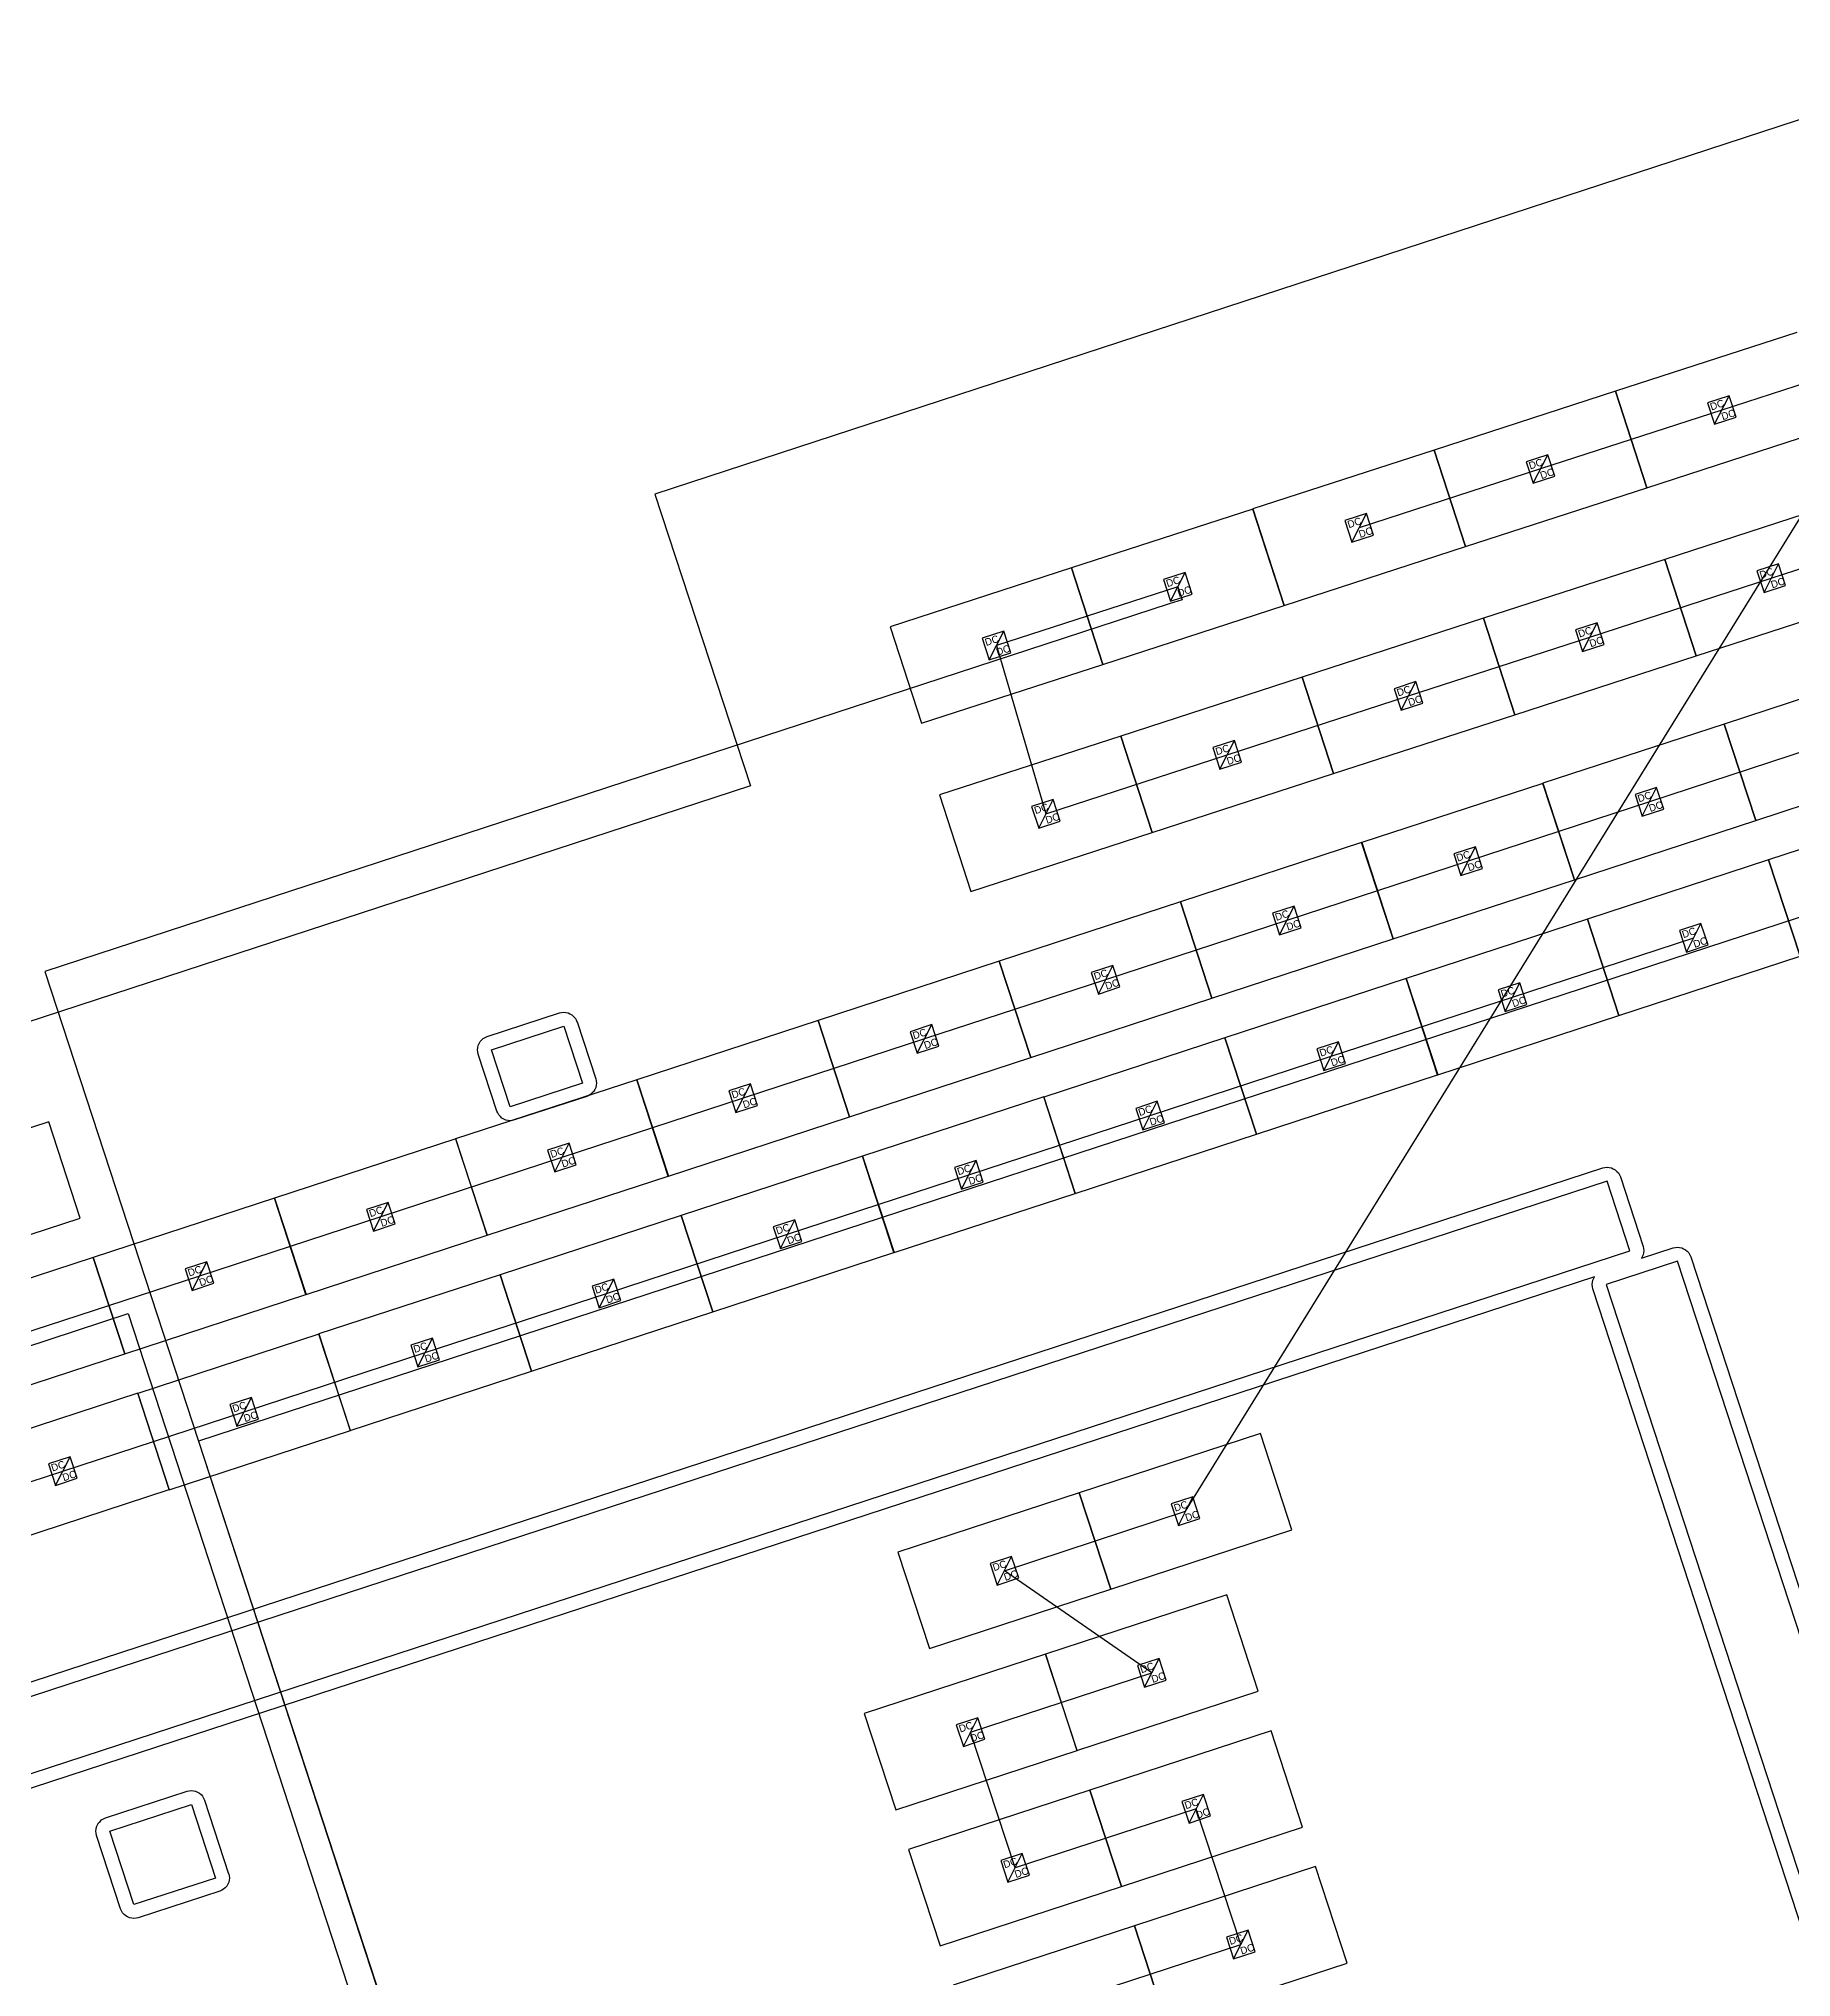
# Model space of a CAD drawing. Header units: feet. Extents: x -377 to 137, y -256 to 143.
# Drawn here: x -116 to -52.7, y -13.4 to 56.6 of the extents above; entities that cross this region are included whole.
import ezdxf

# ---------------------------------------------------------------- set-up
doc = ezdxf.new("R2010")
doc.units = ezdxf.units.FT
for name, color, linetype in [('Buildings', 7, 'CONTINUOUS'), ('Connections', 7, 'CONTINUOUS'), ('Modules', 7, 'CONTINUOUS'), ('Obstructions', 7, 'CONTINUOUS'), ('Setbacks', 7, 'CONTINUOUS'), ('Strings', 7, 'CONTINUOUS')]:
    doc.layers.add(name, color=color, linetype=linetype)

msp = doc.modelspace()

# ---------------------------------------------------------------- linework, layer by layer
at = {"layer": 'Buildings', "color": 252}
for p, q in [((-43.454, 56.559), (-93.718, 40.119)), ((-93.718, 40.119), (-90.272, 29.586)), ((-90.272, 29.586), (-117.094, 20.813))]:
    msp.add_line(p, q, dxfattribs=at)
at = {"layer": 'Connections', "color": 91}
for p, q in [((-74.838, 36.774), (-74.685, 36.306)), ((-75.153, 36.153), (-115.744, 22.877)), ((-74.685, 36.306), (-75.153, 36.153)), ((-49.985, 25.62), (-110.2, 5.925)), ((-115.744, 22.877), (-92.307, -48.779)), ((-135.705, 3.016), (-112.74, 10.527)), ((-112.74, 10.527), (-93.242, -49.085)), ((-110.2, 5.925), (-92.307, -48.779))]:
    msp.add_line(p, q, dxfattribs=at)
at = {"layer": 'Modules', "color": 254}
for p, q in [((-52.492, 45.959), (-59.038, 43.832)), ((-59.036, 43.83), (-65.583, 41.703)), ((-59.038, 43.832), (-57.907, 40.35)), ((-57.905, 40.348), (-59.036, 43.83)), ((-54.936, 43.671), (-55.716, 43.418)), ((-55.716, 43.418), (-55.463, 42.638)), ((-55.463, 42.638), (-54.936, 43.671)), ((-54.683, 42.891), (-54.936, 43.671)), ((-55.463, 42.638), (-54.683, 42.891)), ((-57.907, 40.35), (-51.361, 42.477)), ((-65.584, 41.708), (-72.13, 39.581)), ((-64.452, 38.226), (-65.584, 41.708)), ((-65.583, 41.703), (-64.451, 38.221)), ((-61.481, 41.542), (-62.261, 41.289)), ((-62.007, 40.509), (-61.481, 41.542)), ((-61.227, 40.762), (-61.481, 41.542)), ((-62.261, 41.289), (-62.007, 40.509)), ((-62.007, 40.509), (-61.227, 40.762)), ((-64.451, 38.221), (-57.905, 40.348)), ((-72.131, 39.578), (-78.677, 37.451)), ((-71, 36.097), (-72.131, 39.578)), ((-72.13, 39.581), (-70.999, 36.099)), ((-68.028, 39.42), (-68.808, 39.167)), ((-68.554, 38.387), (-68.028, 39.42)), ((-67.774, 38.64), (-68.028, 39.42)), ((-50.706, 39.885), (-57.253, 37.758)), ((-68.808, 39.167), (-68.554, 38.387)), ((-68.554, 38.387), (-67.774, 38.64)), ((-70.999, 36.099), (-64.452, 38.226)), ((-78.675, 37.453), (-85.221, 35.326)), ((-78.677, 37.451), (-77.546, 33.97)), ((-77.544, 33.971), (-78.675, 37.453)), ((-74.575, 37.291), (-75.355, 37.037)), ((-75.102, 36.257), (-74.575, 37.291)), ((-74.322, 36.511), (-74.575, 37.291)), ((-57.256, 37.76), (-63.803, 35.633)), ((-56.125, 34.278), (-57.256, 37.76)), ((-57.253, 37.758), (-56.121, 34.277)), ((-53.151, 37.598), (-53.931, 37.344)), ((-53.931, 37.344), (-53.677, 36.564)), ((-53.677, 36.564), (-53.151, 37.598)), ((-52.897, 36.818), (-53.151, 37.598)), ((-75.355, 37.037), (-75.102, 36.257)), ((-75.102, 36.257), (-74.322, 36.511)), ((-56.121, 34.277), (-49.575, 36.404)), ((-53.677, 36.564), (-52.897, 36.818)), ((-77.546, 33.97), (-71, 36.097)), ((-85.221, 35.326), (-84.09, 31.844)), ((-81.119, 35.165), (-81.899, 34.912)), ((-81.646, 34.132), (-81.119, 35.165)), ((-80.866, 34.385), (-81.119, 35.165)), ((-63.801, 35.634), (-70.347, 33.507)), ((-63.803, 35.633), (-62.672, 32.151)), ((-62.67, 32.152), (-63.801, 35.634)), ((-59.701, 35.472), (-60.481, 35.219)), ((-60.481, 35.219), (-60.227, 34.439)), ((-60.227, 34.439), (-59.701, 35.472)), ((-59.447, 34.692), (-59.701, 35.472)), ((-81.899, 34.912), (-81.646, 34.132)), ((-81.646, 34.132), (-80.866, 34.385)), ((-60.227, 34.439), (-59.447, 34.692)), ((-84.09, 31.844), (-77.544, 33.971)), ((-62.672, 32.151), (-56.125, 34.278)), ((-48.573, 33.956), (-55.115, 31.816)), ((-70.348, 33.508), (-76.894, 31.381)), ((-69.217, 30.027), (-70.348, 33.508)), ((-70.347, 33.507), (-69.216, 30.025)), ((-66.245, 33.347), (-67.025, 33.093)), ((-67.025, 33.093), (-66.772, 32.313)), ((-66.772, 32.313), (-66.245, 33.347)), ((-65.992, 32.566), (-66.245, 33.347)), ((-66.772, 32.313), (-65.992, 32.566)), ((-69.216, 30.025), (-62.67, 32.152)), ((-55.115, 31.815), (-61.657, 29.676)), ((-55.115, 31.816), (-53.977, 28.337)), ((-53.977, 28.336), (-55.115, 31.815)), ((-76.892, 31.383), (-83.439, 29.256)), ((-76.894, 31.381), (-75.763, 27.9)), ((-75.761, 27.901), (-76.892, 31.383)), ((-72.792, 31.221), (-73.572, 30.967)), ((-73.572, 30.967), (-73.319, 30.187)), ((-73.319, 30.187), (-72.792, 31.221)), ((-72.539, 30.441), (-72.792, 31.221)), ((-73.319, 30.187), (-72.539, 30.441)), ((-53.977, 28.337), (-47.435, 30.476)), ((-75.763, 27.9), (-69.217, 30.027)), ((-61.659, 29.675), (-68.201, 27.535)), ((-60.521, 26.196), (-61.659, 29.675)), ((-61.657, 29.676), (-60.519, 26.196)), ((-57.554, 29.523), (-58.334, 29.268)), ((-58.079, 28.489), (-57.554, 29.523)), ((-57.299, 28.744), (-57.554, 29.523)), ((-83.439, 29.256), (-82.308, 25.774)), ((-79.337, 29.095), (-80.117, 28.842)), ((-80.117, 28.842), (-79.863, 28.062)), ((-79.863, 28.062), (-79.337, 29.095)), ((-79.083, 28.315), (-79.337, 29.095)), ((-58.334, 29.268), (-58.079, 28.489)), ((-58.079, 28.489), (-57.299, 28.744)), ((-46.968, 29.051), (-53.511, 26.911)), ((-79.863, 28.062), (-79.083, 28.315)), ((-60.519, 26.196), (-53.977, 28.336)), ((-82.308, 25.774), (-75.761, 27.901)), ((-68.203, 27.535), (-74.745, 25.395)), ((-67.065, 24.056), (-68.203, 27.535)), ((-68.201, 27.535), (-67.063, 24.056)), ((-64.099, 27.383), (-64.878, 27.128)), ((-64.623, 26.348), (-64.099, 27.383)), ((-63.844, 26.603), (-64.099, 27.383)), ((-64.878, 27.128), (-64.623, 26.348)), ((-64.623, 26.348), (-63.844, 26.603)), ((-53.513, 26.911), (-60.055, 24.771)), ((-52.375, 23.431), (-53.513, 26.911)), ((-53.511, 26.911), (-52.373, 23.432)), ((-67.063, 24.056), (-60.521, 26.196)), ((-74.745, 25.395), (-81.287, 23.255)), ((-74.745, 25.395), (-73.607, 21.916)), ((-73.607, 21.916), (-74.745, 25.395)), ((-70.643, 25.243), (-71.423, 24.988)), ((-71.168, 24.208), (-70.643, 25.243)), ((-70.388, 24.463), (-70.643, 25.243)), ((-71.423, 24.988), (-71.168, 24.208)), ((-60.054, 24.767), (-66.596, 22.627)), ((-60.055, 24.771), (-58.917, 21.291)), ((-58.916, 21.287), (-60.054, 24.767)), ((-55.953, 24.618), (-56.732, 24.363)), ((-56.477, 23.584), (-55.953, 24.618)), ((-55.698, 23.839), (-55.953, 24.618)), ((-73.607, 21.916), (-67.065, 24.056)), ((-71.168, 24.208), (-70.388, 24.463)), ((-56.732, 24.363), (-56.477, 23.584)), ((-56.477, 23.584), (-55.698, 23.839)), ((-81.286, 23.255), (-87.828, 21.115)), ((-81.287, 23.255), (-80.149, 19.776)), ((-80.148, 19.775), (-81.286, 23.255)), ((-77.184, 23.103), (-77.964, 22.848)), ((-77.709, 22.068), (-77.184, 23.103)), ((-76.929, 22.323), (-77.184, 23.103)), ((-58.917, 21.291), (-52.375, 23.431)), ((-77.964, 22.848), (-77.709, 22.068)), ((-66.599, 22.63), (-73.141, 20.49)), ((-65.461, 19.151), (-66.599, 22.63)), ((-66.596, 22.627), (-65.458, 19.148)), ((-62.494, 22.474), (-63.274, 22.219)), ((-63.019, 21.44), (-62.494, 22.474)), ((-62.239, 21.695), (-62.494, 22.474)), ((-80.149, 19.776), (-73.607, 21.916)), ((-77.709, 22.068), (-76.929, 22.323)), ((-63.274, 22.219), (-63.019, 21.44)), ((-87.828, 21.114), (-94.37, 18.975)), ((-87.828, 21.115), (-86.69, 17.636)), ((-86.689, 17.635), (-87.828, 21.114)), ((-65.458, 19.148), (-58.916, 21.287)), ((-63.019, 21.44), (-62.239, 21.695)), ((-83.726, 20.962), (-84.505, 20.707)), ((-84.505, 20.707), (-84.25, 19.928)), ((-84.25, 19.928), (-83.726, 20.962)), ((-83.471, 20.183), (-83.726, 20.962)), ((-73.14, 20.486), (-79.682, 18.346)), ((-73.141, 20.49), (-72.003, 17.011)), ((-72.002, 17.007), (-73.14, 20.486)), ((-69.038, 20.338), (-69.818, 20.083)), ((-69.563, 19.303), (-69.038, 20.338)), ((-68.783, 19.558), (-69.038, 20.338)), ((-86.69, 17.636), (-80.148, 19.775)), ((-84.25, 19.928), (-83.471, 20.183)), ((-69.818, 20.083), (-69.563, 19.303)), ((-94.372, 18.974), (-100.914, 16.834)), ((-93.234, 15.495), (-94.372, 18.974)), ((-94.37, 18.975), (-93.232, 15.495)), ((-72.003, 17.011), (-65.461, 19.151)), ((-69.563, 19.303), (-68.783, 19.558)), ((-90.267, 18.822), (-91.047, 18.567)), ((-91.047, 18.567), (-90.792, 17.788)), ((-90.792, 17.788), (-90.267, 18.822)), ((-90.012, 18.043), (-90.267, 18.822)), ((-79.681, 18.35), (-86.224, 16.21)), ((-79.682, 18.346), (-78.544, 14.867)), ((-78.543, 14.87), (-79.681, 18.35)), ((-93.232, 15.495), (-86.689, 17.635)), ((-90.792, 17.788), (-90.012, 18.043)), ((-75.58, 18.194), (-76.359, 17.939)), ((-76.359, 17.939), (-76.104, 17.159)), ((-76.104, 17.159), (-75.58, 18.194)), ((-75.325, 17.414), (-75.58, 18.194)), ((-115.601, 17.459), (-122.143, 15.319)), ((-114.463, 13.979), (-115.601, 17.459)), ((-100.91, 16.838), (-107.453, 14.698)), ((-100.914, 16.834), (-99.776, 13.355)), ((-99.772, 13.358), (-100.91, 16.838)), ((-78.544, 14.867), (-72.002, 17.007)), ((-76.104, 17.159), (-75.325, 17.414)), ((-96.812, 16.682), (-97.591, 16.427)), ((-97.591, 16.427), (-97.336, 15.647)), ((-97.336, 15.647), (-96.812, 16.682)), ((-96.557, 15.902), (-96.812, 16.682)), ((-86.226, 16.21), (-92.768, 14.07)), ((-85.088, 12.73), (-86.226, 16.21)), ((-86.224, 16.21), (-85.085, 12.731)), ((-99.776, 13.355), (-93.234, 15.495)), ((-97.336, 15.647), (-96.557, 15.902)), ((-82.121, 16.057), (-82.901, 15.802)), ((-82.901, 15.802), (-82.646, 15.023)), ((-82.646, 15.023), (-82.121, 16.057)), ((-81.866, 15.278), (-82.121, 16.057)), ((-85.085, 12.731), (-78.543, 14.87)), ((-82.646, 15.023), (-81.866, 15.278)), ((-107.455, 14.694), (-113.997, 12.554)), ((-106.317, 11.215), (-107.455, 14.694)), ((-107.453, 14.698), (-106.314, 11.219)), ((-103.35, 14.545), (-104.13, 14.29)), ((-104.13, 14.29), (-103.875, 13.511)), ((-103.875, 13.511), (-103.35, 14.545)), ((-103.095, 13.766), (-103.35, 14.545)), ((-92.767, 14.069), (-99.309, 11.93)), ((-92.768, 14.07), (-91.63, 10.59)), ((-91.629, 10.59), (-92.767, 14.069)), ((-121.005, 11.839), (-114.463, 13.979)), ((-106.314, 11.219), (-99.772, 13.358)), ((-103.875, 13.511), (-103.095, 13.766)), ((-88.665, 13.917), (-89.445, 13.662)), ((-89.445, 13.662), (-89.19, 12.883)), ((-89.19, 12.883), (-88.665, 13.917)), ((-88.411, 13.138), (-88.665, 13.917)), ((-91.63, 10.59), (-85.088, 12.73)), ((-89.19, 12.883), (-88.411, 13.138)), ((-113.996, 12.557), (-120.538, 10.418)), ((-113.997, 12.554), (-112.859, 9.075)), ((-112.858, 9.078), (-113.996, 12.557)), ((-109.894, 12.402), (-110.674, 12.147)), ((-110.674, 12.147), (-110.419, 11.367)), ((-110.419, 11.367), (-109.894, 12.402)), ((-109.639, 11.622), (-109.894, 12.402)), ((-99.311, 11.933), (-105.854, 9.793)), ((-98.173, 8.453), (-99.311, 11.933)), ((-99.309, 11.93), (-98.171, 8.45)), ((-112.859, 9.075), (-106.317, 11.215)), ((-110.419, 11.367), (-109.639, 11.622)), ((-95.207, 11.777), (-95.986, 11.522)), ((-95.986, 11.522), (-95.731, 10.743)), ((-95.731, 10.743), (-95.207, 11.777)), ((-94.952, 10.997), (-95.207, 11.777)), ((-98.171, 8.45), (-91.629, 10.59)), ((-95.731, 10.743), (-94.952, 10.997)), ((-105.847, 9.789), (-112.389, 7.649)), ((-105.854, 9.793), (-104.716, 6.314)), ((-104.709, 6.31), (-105.847, 9.789)), ((-101.751, 9.641), (-102.531, 9.386)), ((-102.531, 9.386), (-102.276, 8.606)), ((-102.276, 8.606), (-101.751, 9.641)), ((-101.496, 8.861), (-101.751, 9.641)), ((-119.4, 6.938), (-112.858, 9.078)), ((-104.716, 6.314), (-98.173, 8.453)), ((-102.276, 8.606), (-101.496, 8.861)), ((-112.391, 7.652), (-118.934, 5.513)), ((-111.253, 4.173), (-112.391, 7.652)), ((-112.389, 7.649), (-111.251, 4.17)), ((-108.287, 7.497), (-109.066, 7.242)), ((-109.066, 7.242), (-108.811, 6.462)), ((-108.811, 6.462), (-108.287, 7.497)), ((-108.032, 6.717), (-108.287, 7.497)), ((-111.251, 4.17), (-104.709, 6.31)), ((-108.811, 6.462), (-108.032, 6.717)), ((-71.856, 6.202), (-78.398, 4.063)), ((-70.718, 2.723), (-71.856, 6.202)), ((-114.831, 5.36), (-115.611, 5.105)), ((-115.611, 5.105), (-115.356, 4.326)), ((-115.356, 4.326), (-114.831, 5.36)), ((-114.576, 4.581), (-114.831, 5.36)), ((-115.356, 4.326), (-114.576, 4.581)), ((-117.796, 2.033), (-111.253, 4.173)), ((-78.401, 4.055), (-84.943, 1.915)), ((-77.262, 0.576), (-78.401, 4.055)), ((-78.398, 4.063), (-77.26, 0.583)), ((-74.296, 3.91), (-75.076, 3.655)), ((-75.076, 3.655), (-74.821, 2.876)), ((-74.821, 2.876), (-74.296, 3.91)), ((-74.041, 3.131), (-74.296, 3.91)), ((-74.821, 2.876), (-74.041, 3.131)), ((-77.26, 0.583), (-70.718, 2.723)), ((-84.943, 1.915), (-83.805, -1.564)), ((-80.84, 1.763), (-81.62, 1.508)), ((-81.62, 1.508), (-81.365, 0.728)), ((-81.365, 0.728), (-80.84, 1.763)), ((-80.585, 0.983), (-80.84, 1.763)), ((-81.365, 0.728), (-80.585, 0.983)), ((-83.805, -1.564), (-77.262, 0.576)), ((-73.076, 0.37), (-79.618, -1.77)), ((-71.938, -3.109), (-73.076, 0.37)), ((-79.617, -1.77), (-86.159, -3.91)), ((-79.618, -1.77), (-78.48, -5.249)), ((-78.479, -5.25), (-79.617, -1.77)), ((-75.516, -1.922), (-76.295, -2.177)), ((-76.04, -2.957), (-75.516, -1.922)), ((-75.261, -2.702), (-75.516, -1.922)), ((-76.295, -2.177), (-76.04, -2.957)), ((-76.04, -2.957), (-75.261, -2.702)), ((-78.48, -5.249), (-71.938, -3.109)), ((-86.159, -3.91), (-85.021, -7.389)), ((-82.057, -4.063), (-82.837, -4.318)), ((-82.582, -5.097), (-82.057, -4.063)), ((-81.802, -4.842), (-82.057, -4.063)), ((-82.837, -4.318), (-82.582, -5.097)), ((-82.582, -5.097), (-81.802, -4.842)), ((-71.471, -4.539), (-78.013, -6.678)), ((-70.333, -8.018), (-71.471, -4.539)), ((-85.021, -7.389), (-78.479, -5.25)), ((-78.015, -6.675), (-84.558, -8.815)), ((-76.877, -10.155), (-78.015, -6.675)), ((-78.013, -6.678), (-76.875, -10.158)), ((-73.911, -6.831), (-74.69, -7.086)), ((-74.435, -7.866), (-73.911, -6.831)), ((-73.656, -7.611), (-73.911, -6.831)), ((-74.69, -7.086), (-74.435, -7.866)), ((-74.435, -7.866), (-73.656, -7.611)), ((-76.875, -10.158), (-70.333, -8.018)), ((-84.558, -8.815), (-83.42, -12.294)), ((-80.455, -8.968), (-81.235, -9.223)), ((-80.98, -10.002), (-80.455, -8.968)), ((-80.2, -9.747), (-80.455, -8.968)), ((-81.235, -9.223), (-80.98, -10.002)), ((-80.98, -10.002), (-80.2, -9.747)), ((-69.866, -9.44), (-76.408, -11.58)), ((-68.728, -12.919), (-69.866, -9.44)), ((-83.42, -12.294), (-76.877, -10.155)), ((-76.408, -11.58), (-82.95, -13.72)), ((-75.27, -15.059), (-76.408, -11.58)), ((-76.408, -11.58), (-75.27, -15.059)), ((-72.306, -11.732), (-73.086, -11.987)), ((-72.831, -12.767), (-72.306, -11.732)), ((-72.051, -12.512), (-72.306, -11.732)), ((-73.086, -11.987), (-72.831, -12.767)), ((-72.831, -12.767), (-72.051, -12.512)), ((-75.27, -15.059), (-68.728, -12.919))]:
    msp.add_line(p, q, dxfattribs=at)
at = {"layer": 'Obstructions', "color": 252}
for p, q in [((-99.618, 20.058), (-97.01, 20.909)), ((-97.01, 20.909), (-96.336, 18.849)), ((-98.944, 17.998), (-99.618, 20.058)), ((-96.336, 18.849), (-98.944, 17.998)), ((-59.343, 15.31), (-163.833, -18.867)), ((-58.523, 12.801), (-59.343, 15.31)), ((-163.013, -21.376), (-58.523, 12.801)), ((-56.801, 12.425), (-59.38, 11.581)), ((-35.771, -51.872), (-56.801, 12.425)), ((-59.38, 11.581), (-38.35, -52.716)), ((-113.398, -8.155), (-110.454, -7.191)), ((-110.454, -7.191), (-109.585, -9.85)), ((-112.529, -10.811), (-113.398, -8.155)), ((-109.585, -9.85), (-112.529, -10.811))]:
    msp.add_line(p, q, dxfattribs=at)
at = {"layer": 'Setbacks', "color": 2}
for p, q in [((-99.774, 20.536), (-97.166, 21.387)), ((-97.166, 21.387), (-97.165, 21.388)), ((-97.165, 21.388), (-97.088, 21.4)), ((-97.088, 21.4), (-97.011, 21.412)), ((-97.011, 21.412), (-97.011, 21.412)), ((-97.011, 21.412), (-97.011, 21.412)), ((-97.011, 21.412), (-97.01, 21.412)), ((-97.01, 21.412), (-97.01, 21.412)), ((-97.01, 21.412), (-96.933, 21.4)), ((-96.933, 21.4), (-96.856, 21.388)), ((-96.856, 21.388), (-96.855, 21.388)), ((-96.855, 21.388), (-96.855, 21.388)), ((-96.855, 21.388), (-96.855, 21.388)), ((-96.855, 21.388), (-96.854, 21.388)), ((-96.854, 21.388), (-96.785, 21.352)), ((-96.785, 21.352), (-96.715, 21.317)), ((-96.715, 21.317), (-96.715, 21.317)), ((-96.715, 21.317), (-96.715, 21.317)), ((-96.715, 21.317), (-96.714, 21.316)), ((-96.714, 21.316), (-96.714, 21.316)), ((-96.714, 21.316), (-96.659, 21.261)), ((-96.659, 21.261), (-96.604, 21.206)), ((-96.604, 21.206), (-96.603, 21.206)), ((-96.603, 21.206), (-96.603, 21.205)), ((-96.603, 21.205), (-96.603, 21.205)), ((-96.603, 21.205), (-96.603, 21.205)), ((-96.603, 21.205), (-96.567, 21.135)), ((-96.567, 21.135), (-96.532, 21.066)), ((-96.532, 21.066), (-96.531, 21.065)), ((-96.531, 21.065), (-95.857, 19.006)), ((-100.061, 20.283), (-100.026, 20.353)), ((-100.026, 20.353), (-100.025, 20.354)), ((-100.026, 20.353), (-100.026, 20.353)), ((-100.026, 20.353), (-100.026, 20.353)), ((-100.026, 20.353), (-100.026, 20.353)), ((-100.025, 20.354), (-99.97, 20.409)), ((-99.97, 20.409), (-99.915, 20.464)), ((-99.915, 20.464), (-99.915, 20.465)), ((-99.915, 20.465), (-99.915, 20.465)), ((-99.915, 20.465), (-99.914, 20.465)), ((-99.914, 20.465), (-99.845, 20.501)), ((-99.914, 20.465), (-99.914, 20.465)), ((-99.845, 20.501), (-99.775, 20.536)), ((-99.775, 20.536), (-99.775, 20.536)), ((-99.775, 20.536), (-99.774, 20.536)), ((-99.774, 20.536), (-99.774, 20.536)), ((-100.121, 20.058), (-100.109, 20.135)), ((-100.121, 20.057), (-100.121, 20.058)), ((-100.121, 20.057), (-100.121, 20.057)), ((-100.121, 20.056), (-100.121, 20.057)), ((-100.121, 20.057), (-100.121, 20.057)), ((-100.109, 19.979), (-100.121, 20.056)), ((-100.109, 20.135), (-100.097, 20.212)), ((-100.097, 19.902), (-100.109, 19.979)), ((-100.097, 20.213), (-100.061, 20.283)), ((-100.097, 20.212), (-100.097, 20.213)), ((-100.097, 20.213), (-100.097, 20.213)), ((-100.097, 20.213), (-100.097, 20.213)), ((-100.097, 20.212), (-100.097, 20.212)), ((-100.096, 19.901), (-100.097, 19.902)), ((-100.097, 19.902), (-100.097, 19.902)), ((-100.097, 19.902), (-100.097, 19.902)), ((-99.422, 17.842), (-100.096, 19.901)), ((-95.857, 19.006), (-95.857, 19.005)), ((-95.857, 19.005), (-95.857, 19.005)), ((-95.857, 19.005), (-95.857, 19.005)), ((-95.857, 19.005), (-95.845, 18.928)), ((-95.845, 18.928), (-95.833, 18.851)), ((-96.18, 18.371), (-98.788, 17.52)), ((-96.179, 18.371), (-96.18, 18.371)), ((-96.109, 18.407), (-96.179, 18.371)), ((-96.179, 18.371), (-96.179, 18.371)), ((-96.179, 18.371), (-96.179, 18.371)), ((-96.04, 18.442), (-96.109, 18.407)), ((-96.039, 18.442), (-96.04, 18.442)), ((-95.984, 18.498), (-96.039, 18.443)), ((-96.039, 18.443), (-96.039, 18.443)), ((-96.039, 18.443), (-96.039, 18.442)), ((-96.039, 18.442), (-96.039, 18.442)), ((-95.929, 18.553), (-95.984, 18.498)), ((-95.928, 18.554), (-95.929, 18.553)), ((-95.892, 18.624), (-95.928, 18.555)), ((-95.928, 18.555), (-95.928, 18.554)), ((-95.928, 18.554), (-95.928, 18.554)), ((-95.928, 18.554), (-95.928, 18.554)), ((-95.857, 18.694), (-95.892, 18.624)), ((-95.845, 18.772), (-95.857, 18.695)), ((-95.857, 18.695), (-95.857, 18.695)), ((-95.857, 18.695), (-95.857, 18.694)), ((-95.857, 18.694), (-95.857, 18.694)), ((-95.857, 18.694), (-95.857, 18.694)), ((-95.833, 18.849), (-95.845, 18.772)), ((-95.833, 18.851), (-95.832, 18.85)), ((-95.832, 18.85), (-95.833, 18.849)), ((-95.832, 18.85), (-95.832, 18.85)), ((-95.832, 18.85), (-95.832, 18.85)), ((-99.422, 17.841), (-99.422, 17.842)), ((-99.387, 17.772), (-99.422, 17.841)), ((-99.351, 17.702), (-99.387, 17.772)), ((-99.351, 17.701), (-99.351, 17.702)), ((-99.351, 17.702), (-99.351, 17.702)), ((-99.351, 17.702), (-99.351, 17.702)), ((-99.35, 17.701), (-99.351, 17.701)), ((-99.295, 17.646), (-99.35, 17.701)), ((-99.24, 17.591), (-99.295, 17.646)), ((-99.239, 17.591), (-99.24, 17.591)), ((-99.239, 17.59), (-99.239, 17.591)), ((-99.169, 17.555), (-99.239, 17.59)), ((-99.239, 17.59), (-99.239, 17.59)), ((-99.239, 17.59), (-99.239, 17.59)), ((-99.1, 17.519), (-99.169, 17.555)), ((-99.099, 17.519), (-99.1, 17.519)), ((-99.098, 17.519), (-99.099, 17.519)), ((-99.099, 17.519), (-99.099, 17.519)), ((-99.099, 17.519), (-99.099, 17.519)), ((-99.021, 17.507), (-99.098, 17.519)), ((-98.944, 17.495), (-99.021, 17.507)), ((-98.866, 17.507), (-98.943, 17.495)), ((-98.789, 17.52), (-98.866, 17.507)), ((-98.788, 17.52), (-98.789, 17.52)), ((-98.943, 17.495), (-98.944, 17.495)), ((-98.944, 17.495), (-98.944, 17.495)), ((-98.943, 17.495), (-98.943, 17.495)), ((-98.943, 17.495), (-98.943, 17.495)), ((-163.99, -18.389), (-59.499, 15.788)), ((-59.499, 15.788), (-59.498, 15.789)), ((-59.499, 15.788), (-59.499, 15.788)), ((-59.499, 15.788), (-59.499, 15.788)), ((-59.498, 15.789), (-59.422, 15.801)), ((-59.422, 15.801), (-59.344, 15.813)), ((-59.344, 15.813), (-59.344, 15.813)), ((-59.344, 15.813), (-59.343, 15.813)), ((-59.343, 15.813), (-59.343, 15.813)), ((-59.343, 15.813), (-59.343, 15.813)), ((-59.343, 15.813), (-59.266, 15.801)), ((-59.266, 15.801), (-59.188, 15.789)), ((-59.188, 15.789), (-59.188, 15.789)), ((-59.188, 15.789), (-59.188, 15.789)), ((-59.188, 15.789), (-59.188, 15.789)), ((-59.188, 15.789), (-59.187, 15.789)), ((-59.187, 15.789), (-59.117, 15.753)), ((-59.117, 15.753), (-59.048, 15.718)), ((-59.048, 15.718), (-59.048, 15.718)), ((-59.048, 15.718), (-59.047, 15.718)), ((-59.047, 15.718), (-59.047, 15.718)), ((-59.047, 15.718), (-59.047, 15.717)), ((-59.047, 15.717), (-58.991, 15.662)), ((-58.991, 15.662), (-58.936, 15.607)), ((-58.936, 15.607), (-58.936, 15.607)), ((-58.936, 15.607), (-58.936, 15.607)), ((-58.936, 15.607), (-58.936, 15.607)), ((-58.936, 15.607), (-58.936, 15.606)), ((-58.936, 15.606), (-58.9, 15.537)), ((-58.9, 15.537), (-58.864, 15.467)), ((-58.864, 15.467), (-58.864, 15.467)), ((-58.864, 15.467), (-58.864, 15.466)), ((-58.864, 15.466), (-58.864, 15.466)), ((-58.864, 15.466), (-58.044, 12.957)), ((-58.104, 12.528), (-56.958, 12.903)), ((-58.044, 12.646), (-58.079, 12.576)), ((-58.044, 12.957), (-58.044, 12.957)), ((-58.044, 12.957), (-58.044, 12.957)), ((-58.044, 12.957), (-58.044, 12.957)), ((-58.044, 12.957), (-58.044, 12.957)), ((-58.044, 12.957), (-58.032, 12.88)), ((-58.032, 12.724), (-58.044, 12.647)), ((-58.044, 12.647), (-58.044, 12.646)), ((-58.044, 12.646), (-58.044, 12.646)), ((-58.044, 12.646), (-58.044, 12.646)), ((-58.044, 12.646), (-58.044, 12.646)), ((-58.032, 12.88), (-58.019, 12.803)), ((-58.019, 12.801), (-58.032, 12.724)), ((-58.019, 12.803), (-58.019, 12.802)), ((-58.019, 12.802), (-58.019, 12.802)), ((-58.019, 12.802), (-58.019, 12.802)), ((-58.019, 12.802), (-58.019, 12.801)), ((-56.958, 12.903), (-56.958, 12.903)), ((-56.958, 12.903), (-56.957, 12.903)), ((-56.957, 12.903), (-56.872, 12.917)), ((-56.872, 12.917), (-56.803, 12.928)), ((-56.803, 12.928), (-56.802, 12.928)), ((-56.802, 12.928), (-56.802, 12.928)), ((-56.802, 12.928), (-56.802, 12.928)), ((-56.802, 12.928), (-56.734, 12.918)), ((-56.734, 12.918), (-56.647, 12.904)), ((-56.647, 12.904), (-56.647, 12.904)), ((-56.647, 12.904), (-56.647, 12.904)), ((-56.647, 12.904), (-56.646, 12.904)), ((-56.646, 12.904), (-56.585, 12.873)), ((-56.585, 12.873), (-56.507, 12.833)), ((-56.507, 12.833), (-56.506, 12.833)), ((-56.506, 12.833), (-56.506, 12.833)), ((-56.506, 12.833), (-56.506, 12.832)), ((-56.506, 12.832), (-56.451, 12.778)), ((-56.451, 12.778), (-56.395, 12.722)), ((-56.395, 12.722), (-56.395, 12.721)), ((-56.395, 12.721), (-56.395, 12.721)), ((-56.395, 12.721), (-56.394, 12.721)), ((-56.394, 12.721), (-56.358, 12.651)), ((-56.358, 12.651), (-56.323, 12.582)), ((-58.079, 12.576), (-58.104, 12.528)), ((-56.323, 12.582), (-56.323, 12.581)), ((-56.323, 12.581), (-56.323, 12.581)), ((-56.323, 12.581), (-56.323, 12.581)), ((-56.323, 12.581), (-35.292, -51.716)), ((-59.8, 11.854), (-162.857, -21.855)), ((-59.884, 11.581), (-59.871, 11.663)), ((-59.884, 11.58), (-59.884, 11.581)), ((-59.87, 11.495), (-59.884, 11.58)), ((-59.884, 11.58), (-59.884, 11.58)), ((-59.884, 11.58), (-59.884, 11.58)), ((-59.871, 11.663), (-59.86, 11.735)), ((-59.859, 11.425), (-59.87, 11.495)), ((-59.86, 11.735), (-59.859, 11.736)), ((-59.859, 11.736), (-59.825, 11.804)), ((-59.859, 11.736), (-59.859, 11.736)), ((-59.859, 11.736), (-59.859, 11.736)), ((-38.947, -52.511), (-59.859, 11.425)), ((-59.859, 11.425), (-59.859, 11.425)), ((-59.859, 11.425), (-59.859, 11.425)), ((-59.859, 11.425), (-59.859, 11.425)), ((-59.859, 11.425), (-59.859, 11.425)), ((-59.825, 11.804), (-59.8, 11.854)), ((-113.555, -7.677), (-110.611, -6.713)), ((-110.611, -6.713), (-110.611, -6.713)), ((-110.611, -6.713), (-110.611, -6.713)), ((-110.611, -6.713), (-110.61, -6.713)), ((-110.61, -6.713), (-110.533, -6.7)), ((-110.533, -6.7), (-110.456, -6.688)), ((-110.456, -6.688), (-110.456, -6.688)), ((-110.456, -6.688), (-110.455, -6.688)), ((-110.455, -6.688), (-110.455, -6.688)), ((-110.455, -6.688), (-110.455, -6.688)), ((-110.455, -6.688), (-110.377, -6.7)), ((-110.377, -6.7), (-110.3, -6.712)), ((-110.3, -6.712), (-110.3, -6.712)), ((-110.3, -6.712), (-110.3, -6.712)), ((-110.3, -6.712), (-110.3, -6.712)), ((-110.3, -6.712), (-110.299, -6.712)), ((-110.299, -6.712), (-110.23, -6.748)), ((-110.23, -6.748), (-110.16, -6.783)), ((-110.16, -6.783), (-110.16, -6.783)), ((-110.16, -6.783), (-110.159, -6.783)), ((-110.159, -6.783), (-110.159, -6.783)), ((-110.159, -6.783), (-110.159, -6.784)), ((-110.159, -6.784), (-110.104, -6.839)), ((-110.104, -6.839), (-110.048, -6.894)), ((-110.048, -6.894), (-110.048, -6.894)), ((-110.048, -6.894), (-110.048, -6.895)), ((-110.048, -6.895), (-110.048, -6.895)), ((-110.048, -6.895), (-110.048, -6.895)), ((-110.048, -6.895), (-110.012, -6.964)), ((-110.012, -6.964), (-109.976, -7.034)), ((-113.627, -7.714), (-113.555, -7.677)), ((-113.555, -7.677), (-113.555, -7.677)), ((-109.976, -7.034), (-109.976, -7.035)), ((-109.976, -7.035), (-109.976, -7.035)), ((-109.976, -7.035), (-109.976, -7.035)), ((-109.976, -7.035), (-109.107, -9.694)), ((-113.902, -8.156), (-113.89, -8.082)), ((-113.902, -8.157), (-113.902, -8.156)), ((-113.889, -8.237), (-113.902, -8.157)), ((-113.902, -8.157), (-113.902, -8.157)), ((-113.902, -8.157), (-113.902, -8.157)), ((-113.89, -8.082), (-113.877, -8.001)), ((-113.877, -8.312), (-113.889, -8.237)), ((-113.877, -8), (-113.843, -7.933)), ((-113.877, -8.001), (-113.877, -8)), ((-113.877, -8.001), (-113.877, -8.001)), ((-113.877, -8.001), (-113.877, -8.001)), ((-113.877, -8.312), (-113.877, -8.312)), ((-113.877, -8.312), (-113.877, -8.312)), ((-113.877, -8.312), (-113.877, -8.312)), ((-113.007, -10.967), (-113.877, -8.312)), ((-113.877, -8.312), (-113.877, -8.312)), ((-113.843, -7.933), (-113.806, -7.861)), ((-113.806, -7.86), (-113.751, -7.806)), ((-113.806, -7.861), (-113.806, -7.86)), ((-113.806, -7.861), (-113.806, -7.861)), ((-113.806, -7.861), (-113.806, -7.861)), ((-113.751, -7.806), (-113.695, -7.749)), ((-113.695, -7.749), (-113.627, -7.714)), ((-113.695, -7.749), (-113.695, -7.749)), ((-113.695, -7.749), (-113.695, -7.749)), ((-113.695, -7.749), (-113.695, -7.749)), ((-109.107, -9.694), (-109.107, -9.694)), ((-109.107, -9.694), (-109.106, -9.694)), ((-109.106, -9.694), (-109.106, -9.694)), ((-109.106, -9.694), (-109.094, -9.772)), ((-109.094, -9.772), (-109.082, -9.849)), ((-109.429, -10.328), (-112.373, -11.289)), ((-109.428, -10.328), (-109.429, -10.328)), ((-109.429, -10.328), (-109.429, -10.328)), ((-109.359, -10.293), (-109.428, -10.328)), ((-109.428, -10.328), (-109.428, -10.328)), ((-109.289, -10.257), (-109.359, -10.293)), ((-109.288, -10.257), (-109.289, -10.257)), ((-109.289, -10.257), (-109.289, -10.257)), ((-109.233, -10.201), (-109.288, -10.256)), ((-109.288, -10.256), (-109.288, -10.257)), ((-109.288, -10.257), (-109.288, -10.257)), ((-109.178, -10.146), (-109.233, -10.201)), ((-109.177, -10.145), (-109.178, -10.146)), ((-109.142, -10.075), (-109.177, -10.145)), ((-109.177, -10.145), (-109.177, -10.145)), ((-109.177, -10.145), (-109.177, -10.145)), ((-109.177, -10.145), (-109.177, -10.145)), ((-109.106, -10.005), (-109.142, -10.075)), ((-109.094, -9.927), (-109.106, -10.004)), ((-109.106, -10.004), (-109.106, -10.005)), ((-109.106, -10.005), (-109.106, -10.005)), ((-109.106, -10.005), (-109.106, -10.005)), ((-109.106, -10.005), (-109.106, -10.005)), ((-109.082, -9.85), (-109.094, -9.927)), ((-109.082, -9.849), (-109.082, -9.849)), ((-109.082, -9.849), (-109.082, -9.849)), ((-109.082, -9.849), (-109.082, -9.849)), ((-109.082, -9.849), (-109.082, -9.85)), ((-113.007, -10.968), (-113.007, -10.967)), ((-112.971, -11.037), (-113.007, -10.968)), ((-112.936, -11.106), (-112.971, -11.037)), ((-112.936, -11.107), (-112.936, -11.106)), ((-112.935, -11.107), (-112.936, -11.107)), ((-112.935, -11.108), (-112.935, -11.107)), ((-112.935, -11.107), (-112.935, -11.107)), ((-112.88, -11.163), (-112.935, -11.108)), ((-112.825, -11.218), (-112.88, -11.163)), ((-112.824, -11.218), (-112.825, -11.218)), ((-112.823, -11.219), (-112.824, -11.218)), ((-112.824, -11.218), (-112.824, -11.218)), ((-112.824, -11.218), (-112.824, -11.218)), ((-112.754, -11.254), (-112.823, -11.219)), ((-112.684, -11.289), (-112.754, -11.254)), ((-112.683, -11.29), (-112.684, -11.289)), ((-112.684, -11.289), (-112.684, -11.289)), ((-112.684, -11.289), (-112.684, -11.289)), ((-112.606, -11.302), (-112.683, -11.29)), ((-112.683, -11.29), (-112.683, -11.29)), ((-112.529, -11.314), (-112.606, -11.302)), ((-112.528, -11.314), (-112.529, -11.314)), ((-112.527, -11.314), (-112.528, -11.314)), ((-112.528, -11.314), (-112.528, -11.314)), ((-112.528, -11.314), (-112.528, -11.314)), ((-112.45, -11.301), (-112.527, -11.314)), ((-112.373, -11.289), (-112.45, -11.301)), ((-112.373, -11.289), (-112.373, -11.289))]:
    msp.add_line(p, q, dxfattribs=at)
at = {"layer": 'Strings', "color": 11}
for p, q in [((-74.558, 3.393), (-48.652, 45.28)), ((-48.652, 45.28), (-55.199, 43.155)), ((-55.199, 43.155), (-61.744, 41.025)), ((-61.744, 41.025), (-68.291, 38.903)), ((-53.414, 37.081), (-46.867, 39.207)), ((-74.838, 36.774), (-81.383, 34.649)), ((-59.964, 34.955), (-53.414, 37.081)), ((-81.383, 34.649), (-79.6, 28.579)), ((-66.508, 32.83), (-59.964, 34.955)), ((-73.056, 30.704), (-66.508, 32.83)), ((-51.275, 31.146), (-57.817, 29.006)), ((-79.6, 28.579), (-73.056, 30.704)), ((-57.817, 29.006), (-64.361, 26.866)), ((-64.361, 26.866), (-70.905, 24.725)), ((-70.905, 24.725), (-77.447, 22.585)), ((-62.756, 21.957), (-56.215, 24.101)), ((-77.447, 22.585), (-83.988, 20.445)), ((-69.301, 19.821), (-62.756, 21.957)), ((-83.988, 20.445), (-90.53, 18.305)), ((-75.842, 17.677), (-69.301, 19.821)), ((-90.53, 18.305), (-97.074, 16.165)), ((-82.383, 15.54), (-75.842, 17.677)), ((-97.074, 16.165), (-103.612, 14.028)), ((-88.928, 13.4), (-82.383, 15.54)), ((-103.612, 14.028), (-110.157, 11.884)), ((-95.469, 11.26), (-88.928, 13.4)), ((-110.157, 11.884), (-116.698, 9.748)), ((-102.014, 9.123), (-95.469, 11.26)), ((-108.549, 6.979), (-102.014, 9.123)), ((-115.093, 4.843), (-108.549, 6.979)), ((-121.635, 2.703), (-115.093, 4.843)), ((-81.103, 1.245), (-74.558, 3.393)), ((-75.778, -2.44), (-81.103, 1.245)), ((-82.319, -4.58), (-75.778, -2.44)), ((-80.717, -9.485), (-82.319, -4.58)), ((-74.173, -7.348), (-80.717, -9.485)), ((-72.568, -12.25), (-74.173, -7.348)), ((-79.11, -14.39), (-72.568, -12.25))]:
    msp.add_line(p, q, dxfattribs=at)

# ---------------------------------------------------------------- texts
at = {"layer": 'Modules'}
for rotation, p in [(17.99985, (-55.573, 43.137)), (17.99985, (-55.166, 42.786)), (17.99985, (-62.117, 41.007)), (17.99985, (-61.71, 40.657)), (17.99985, (-68.665, 38.885)), (17.99985, (-68.258, 38.535)), (17.99985, (-75.212, 36.756)), (17.99985, (-53.787, 37.063)), (17.99985, (-53.38, 36.712)), (17.99985, (-74.805, 36.406)), (17.99985, (-81.756, 34.631)), (17.99985, (-60.338, 34.937)), (17.99985, (-81.349, 34.28)), (17.99985, (-59.931, 34.587)), (17.99985, (-66.882, 32.812)), (17.99985, (-66.475, 32.461)), (17.99985, (-73.429, 30.686)), (17.99985, (-73.022, 30.336)), (17.99985, (-79.974, 28.561)), (18.11192, (-58.19, 28.987)), (18.11192, (-57.782, 28.637)), (17.99985, (-79.566, 28.21)), (18.11192, (-64.735, 26.847)), (18.11192, (-64.327, 26.497)), (18.11192, (-71.279, 24.707)), (18.11192, (-70.871, 24.357)), (18.11192, (-56.588, 24.082)), (18.11192, (-56.181, 23.732)), (18.11192, (-77.82, 22.567)), (18.11192, (-77.412, 22.217)), (18.11192, (-63.13, 21.938)), (18.11192, (-62.722, 21.589)), (18.11192, (-84.362, 20.426)), (18.11192, (-83.954, 20.077)), (18.11192, (-69.674, 19.802)), (18.11192, (-69.266, 19.452)), (18.11192, (-90.903, 18.286)), (18.11192, (-90.495, 17.936)), (18.11192, (-76.216, 17.658)), (18.11192, (-75.808, 17.308)), (18.11192, (-97.448, 16.146)), (18.11192, (-97.04, 15.796)), (18.11192, (-82.757, 15.522)), (18.11192, (-82.349, 15.172)), (18.11192, (-103.986, 14.01)), (18.11192, (-103.578, 13.66)), (18.11192, (-89.301, 13.381)), (18.11192, (-88.894, 13.031)), (18.11192, (-110.53, 11.866)), (18.11192, (-110.123, 11.516)), (18.11192, (-95.843, 11.241)), (18.11192, (-95.435, 10.891)), (18.11192, (-102.387, 9.105)), (18.11192, (-101.979, 8.755)), (18.11192, (-108.923, 6.961)), (18.11192, (-108.515, 6.611)), (18.11192, (-115.467, 4.824)), (18.11192, (-115.059, 4.474)), (18.11193, (-74.932, 3.374)), (18.11193, (-74.524, 3.024)), (18.11193, (-81.476, 1.227)), (18.11193, (-81.068, 0.877)), (18.11193, (-76.151, -2.458)), (18.11193, (-75.744, -2.808)), (18.11193, (-82.693, -4.599)), (18.11193, (-82.285, -4.948)), (18.11193, (-74.547, -7.367)), (18.11193, (-74.139, -7.717)), (18.11193, (-81.091, -9.503)), (18.11193, (-80.683, -9.853)), (18.11193, (-72.942, -12.268)), (18.11193, (-72.534, -12.618))]:
    msp.add_text('DC', height=0.2625, rotation=rotation, dxfattribs=at).set_placement(p)

doc.saveas('drawing.dxf')
